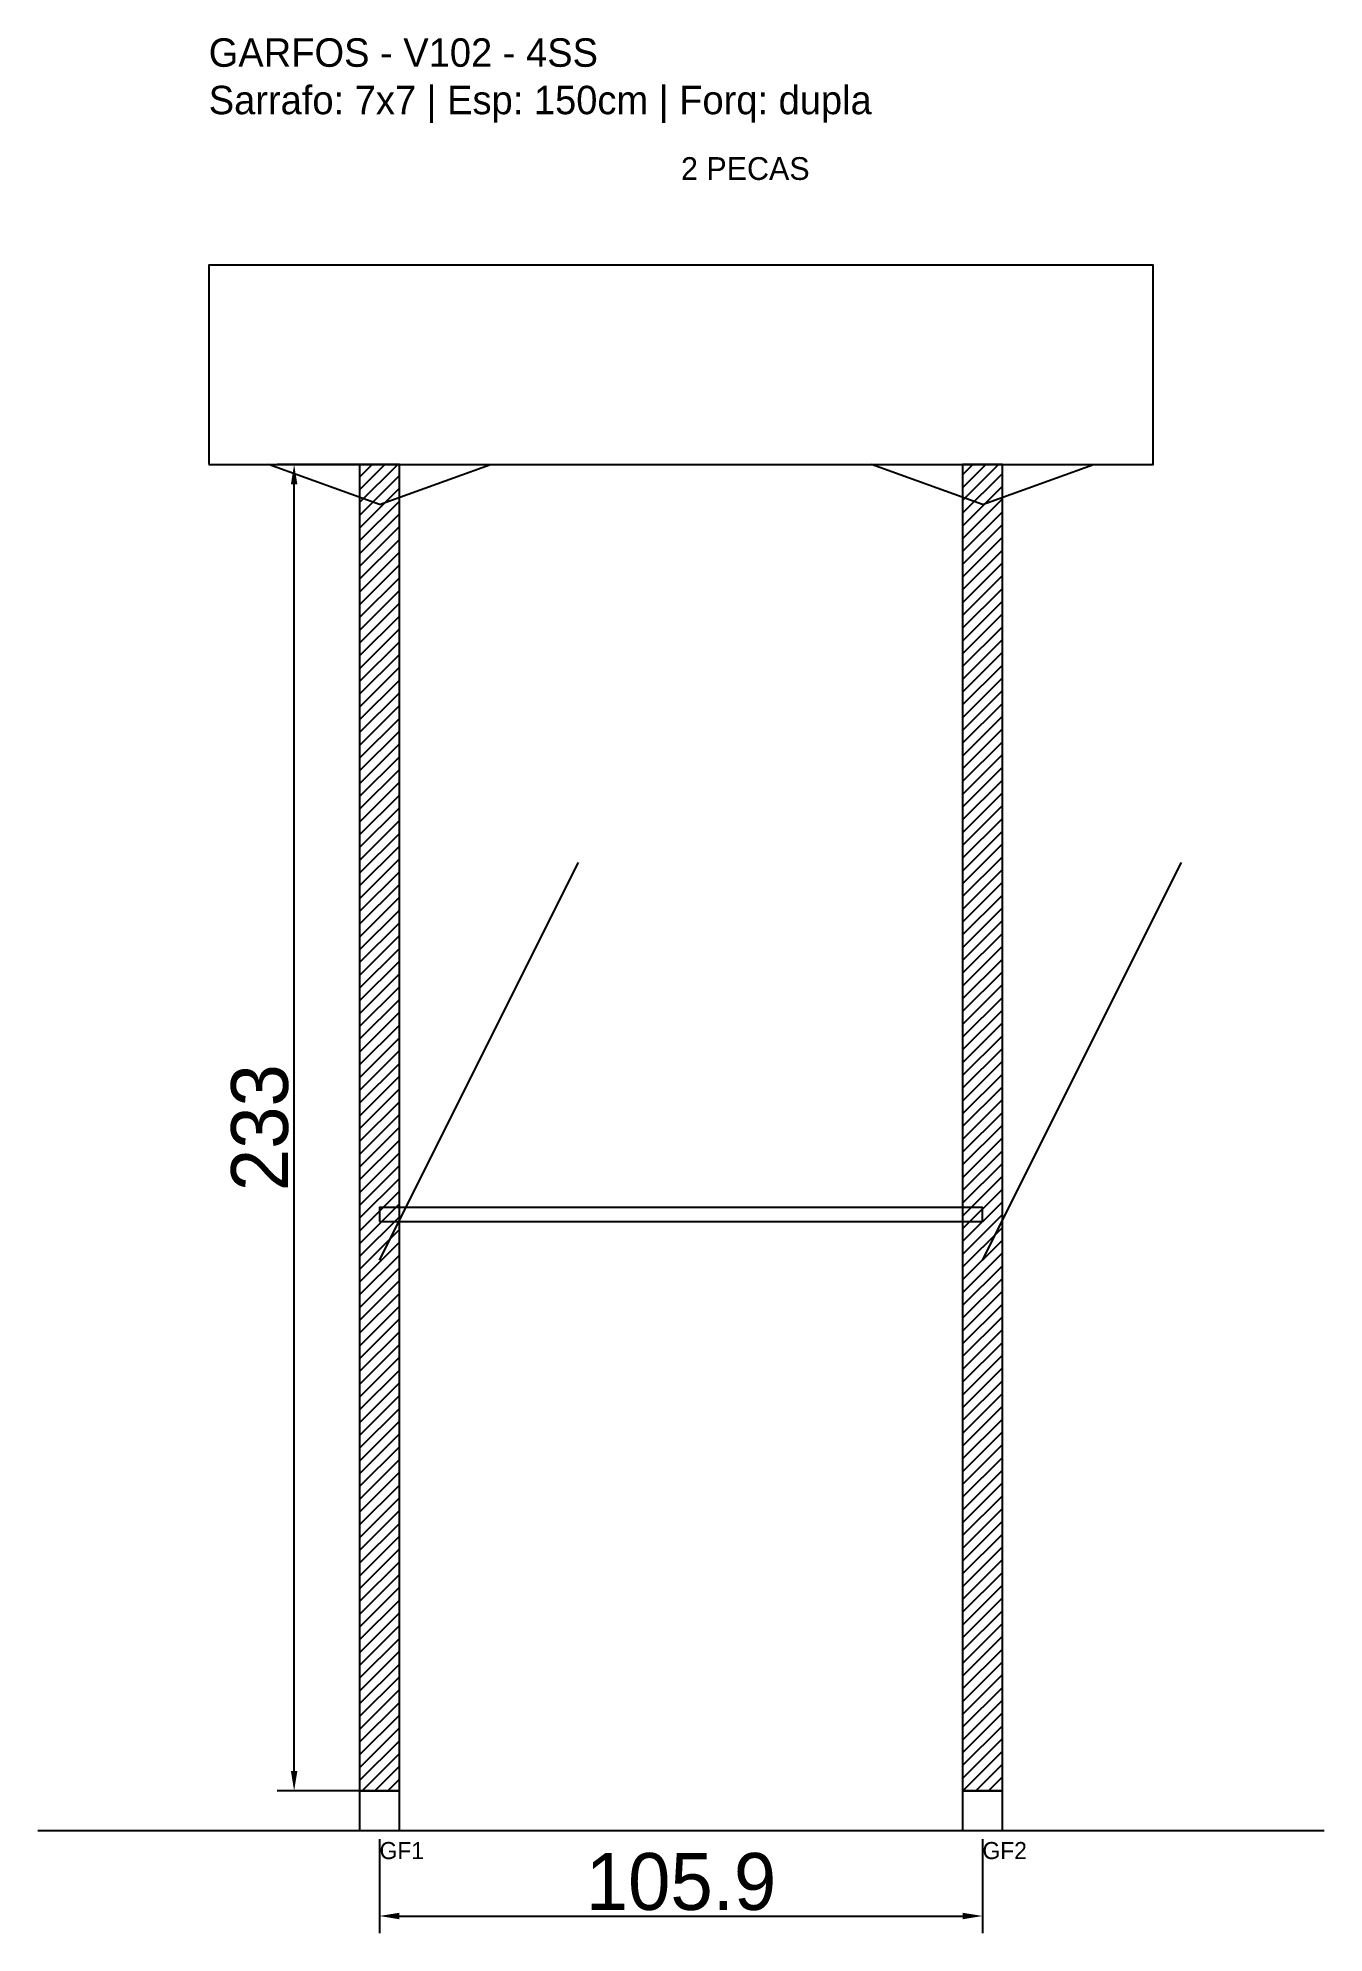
# Model space of a CAD drawing. Header units: metres. Extents: x -30 to 196, y -25 to 308.
import ezdxf

# ---------------------------------------------------------------- set-up
doc = ezdxf.new("R2010")
doc.units = ezdxf.units.M
for name, color, linetype in [('BARRA_ANCORAGEM', 1, 'Continuous'), ('COTA', 241, 'Continuous'), ('GARFOS OK', 3, 'Continuous'), ('NOME DA VIGA', 6, 'Continuous'), ('SARR_7x7', 40, 'Continuous'), ('TIRAS REESCORAMENTO', 252, 'Continuous'), ('VIGAS', 3, 'Continuous')]:
    doc.layers.add(name, color=color, linetype=linetype)
doc.dimstyles.new('EZ DXF', dxfattribs={"dimtxt": 10, "dimasz": 3.5, "dimexe": 3, "dimexo": 1.5, "dimgap": 1, "dimtad": 1, "dimdec": 1, "dimdsep": 46, "dimcen": 2.5, "dimazin": 3, "dimtfac": 1, "dimtmove": 0, "dimatfit": 3})

msp = doc.modelspace()

# ---------------------------------------------------------------- hatches: boundary and pattern name
at = {"layer": 'COTA'}
h = msp.add_hatch(dxfattribs=at)
h.set_pattern_fill('ANSI31', scale=0.5)
h.paths.add_polyline_path([(26.5, 0), (33.5, 0), (33.5, 233), (26.5, 233)])
h = msp.add_hatch(dxfattribs=at)
h.set_pattern_fill('ANSI31', scale=0.5)
h.paths.add_polyline_path([(132.395106, 0), (139.395106, 0), (139.395106, 233), (132.395106, 233)])

# ---------------------------------------------------------------- linework, layer by layer
at = {"layer": 'BARRA_ANCORAGEM'}
for p, q in [((30, 93.2), (64.95, 163.1)), ((135.895106, 93.2), (170.845106, 163.1))]:
    msp.add_line(p, q, dxfattribs=at)
at = {"layer": 'GARFOS OK'}
for p, q in [((30, 226), (10.5, 233)), ((10.5, 233), (49.5, 233)), ((30, 226), (49.5, 233)), ((135.895106, 226), (116.395106, 233)), ((116.395106, 233), (155.395106, 233)), ((135.895106, 226), (155.395106, 233))]:
    msp.add_line(p, q, dxfattribs=at)
at = {"layer": 'GARFOS OK', "linetype": 'CONTINUOUS'}
msp.add_line((-30, -7), (195.895106, -7), dxfattribs=at)
at = {"layer": 'GARFOS OK'}
for points in [[(26.5, 0), (33.5, 0), (33.5, 233), (26.5, 233), (26.5, 0)], [(132.395106, 0), (139.395106, 0), (139.395106, 233), (132.395106, 233), (132.395106, 0)]]:
    msp.add_lwpolyline(points, dxfattribs=at)
at = {"layer": 'SARR_7x7'}
for points in [[(26.5, -7), (33.5, -7), (33.5, 0), (26.5, 0), (26.5, -7)], [(132.395106, -7), (139.395106, -7), (139.395106, 0), (132.395106, 0), (132.395106, -7)]]:
    msp.add_lwpolyline(points, dxfattribs=at)
at = {"layer": 'TIRAS REESCORAMENTO'}
msp.add_lwpolyline([(30, 100), (135.895106, 100), (135.895106, 102.5), (30, 102.5), (30, 100)], dxfattribs=at)
at = {"layer": 'VIGAS'}
msp.add_lwpolyline([(0, 233), (165.895106, 233), (165.895106, 268), (0, 268), (0, 233)], dxfattribs=at)

# ---------------------------------------------------------------- texts
at = {"layer": 'NOME DA VIGA'}
for s, height, p in [('2 PECAS', 4, (82.947553, 283)), ('GF1', 3, (30, -12)), ('GF2', 3, (135.895106, -12))]:
    msp.add_text(s, height=height, dxfattribs=at).set_placement(p)
at = {"layer": 'NOME DA VIGA', "insert": (0, 293), "char_height": 5, "attachment_point": 7}
msp.add_mtext('GARFOS - V102 - 4SS\\PSarrafo: 7x7 | Esp: 150cm | Forq: dupla', dxfattribs=at)

# ---------------------------------------------------------------- dimensions: what is measured, and where the dimension line sits
at = {"layer": 'COTA'}
msp.add_linear_dim(base=(15, 0), p1=(30, 0), p2=(30, 233), angle=90, dimstyle='EZ DXF', dxfattribs=at).render()
msp.add_linear_dim(base=(30, -22), p1=(30, -7), p2=(135.895106, -7), dimstyle='EZ DXF', dxfattribs=at).render()

doc.saveas('drawing.dxf')
